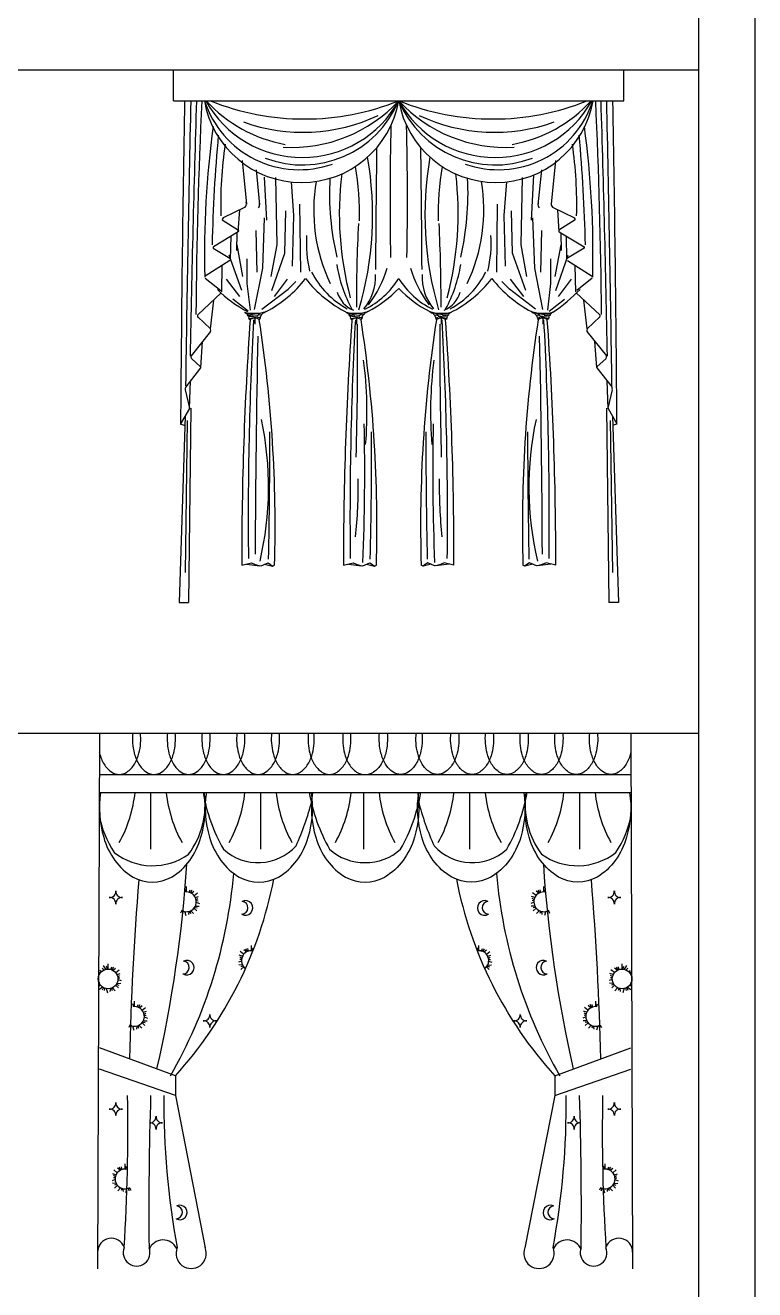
# Model space of a CAD drawing. Header units: inches. Extents: x 8.9 to 51.4, y 16 to 40.8.
# Drawn here: x 46.96 to 51.36, y 20.96 to 28.59 of the extents above; entities that cross this region are included whole.
import ezdxf

# ---------------------------------------------------------------- set-up
doc = ezdxf.new("R2010")
doc.units = ezdxf.units.IN
doc.header["$MEASUREMENT"] = 0
for name, color, linetype in [('02', 2, 'Continuous'), ('1', 1, 'Continuous'), ('4', 4, 'Continuous'), ('kadrbm', 4, 'Continuous')]:
    doc.layers.add(name, color=color, linetype=linetype)

# ---------------------------------------------------------------- blocks, each defined once
blk = doc.blocks.new('kadrbm')
at = {"layer": 'kadrbm', "color": 4}
blk.add_lwpolyline([(0, 0), (0, 24.7972), (21, 24.7972), (21, 0), (0, 0)], close=True, dxfattribs=at)
blk.add_lwpolyline([(20.6631, 0.3257), (20.6631, 24.4603), (0.3369, 24.4603), (0.3369, 0.3257), (20.6631, 0.3257)], dxfattribs=at)

msp = doc.modelspace()

# ---------------------------------------------------------------- linework, layer by layer
at = {"layer": '02'}
for p, q in [((47.8532, 28.1321), (47.8532, 28.3179)), ((47.8532, 28.3179), (50.5718, 28.3179)), ((50.5718, 28.1321), (50.5718, 28.3179)), ((47.8532, 28.1321), (50.5718, 28.1321)), ((48.2667, 27.7716), (48.2935, 27.5092)), ((50.1583, 27.7716), (50.1315, 27.5092)), ((48.3513, 27.7162), (48.373, 27.5043)), ((50.0736, 27.7162), (50.052, 27.5043)), ((48.4001, 27.6721), (48.4138, 27.4128)), ((48.4684, 27.6694), (48.4766, 27.2627)), ((48.5628, 27.6429), (48.5777, 27.4401)), ((49.8622, 27.6429), (49.8472, 27.4401)), ((49.9565, 27.6694), (49.9483, 27.2627)), ((50.0255, 27.6843), (50.0112, 27.4128)), ((48.285, 27.49), (48.1523, 27.4256)), ((48.2443, 27.3414), (48.2526, 27.4743)), ((48.5258, 27.2135), (48.5313, 27.4674)), ((48.6215, 27.0989), (48.616, 27.5083)), ((49.8035, 27.0989), (49.809, 27.5083)), ((49.8992, 27.2135), (49.8937, 27.4674)), ((50.14, 27.49), (50.2727, 27.4256)), ((50.1807, 27.3414), (50.1724, 27.4743)), ((48.1469, 27.4147), (48.2461, 27.351)), ((48.3919, 27.1234), (48.4028, 27.4264)), ((48.5777, 27.4401), (48.5695, 27.1344)), ((49.8472, 27.4401), (49.8554, 27.1344)), ((50.0331, 27.1234), (50.0221, 27.4264)), ((50.2781, 27.4147), (50.1789, 27.351)), ((48.2443, 27.3414), (48.0937, 27.2509)), ((48.1973, 27.1755), (48.2011, 27.3154)), ((48.2347, 27.3356), (48.2326, 27.2285)), ((48.3509, 27.35), (48.3564, 27.0989)), ((50.074, 27.35), (50.0686, 27.0989)), ((50.1807, 27.3414), (50.3313, 27.2509)), ((50.1903, 27.3356), (50.1924, 27.2285)), ((50.2277, 27.1755), (50.2239, 27.3154)), ((48.093, 27.2424), (48.1935, 27.182)), ((48.2347, 27.2627), (48.2702, 27.0716)), ((48.4766, 27.2627), (48.4411, 27.0716)), ((49.9483, 27.2627), (49.9839, 27.0716)), ((50.1903, 27.2627), (50.1547, 27.0716)), ((50.332, 27.2424), (50.2314, 27.182)), ((48.1938, 27.1686), (48.0451, 27.074)), ((48.2648, 26.987), (48.1899, 27.2011)), ((48.2963, 27.178), (48.2963, 27.0306)), ((48.4466, 26.987), (48.5258, 27.2135)), ((49.9784, 26.987), (49.8992, 27.2135)), ((50.1287, 27.178), (50.1287, 27.0306)), ((50.1602, 26.987), (50.2351, 27.2011)), ((50.2311, 27.1686), (50.3799, 27.074)), ((48.1441, 26.9802), (48.1477, 27.1393)), ((48.3427, 26.8723), (48.3919, 27.1234)), ((50.0822, 26.8723), (50.0331, 27.1234)), ((50.2808, 26.9802), (50.2773, 27.1393)), ((48.0452, 27.0629), (48.1387, 26.9885)), ((48.1718, 27.0552), (48.2511, 26.9515)), ((48.2963, 27.0306), (48.3154, 26.8696)), ((48.5395, 27.0552), (48.4602, 26.9515)), ((48.5449, 26.9951), (48.5914, 27.0415)), ((49.88, 26.9951), (49.8336, 27.0415)), ((49.8855, 27.0552), (49.9647, 26.9515)), ((50.1287, 27.0306), (50.1096, 26.8696)), ((50.2531, 27.0552), (50.1739, 26.9515)), ((50.3798, 27.0629), (50.2862, 26.9885)), ((48.1418, 26.9732), (47.9998, 26.8404)), ((48.076, 26.7557), (48.0959, 26.9303)), ((48.3045, 26.8641), (48.2115, 26.9351)), ((48.3864, 26.875), (48.5449, 26.9951)), ((50.0385, 26.875), (49.88, 26.9951)), ((50.1205, 26.8641), (50.2134, 26.9351)), ((50.2832, 26.9732), (50.4251, 26.8404)), ((50.3489, 26.7557), (50.3291, 26.9303)), ((48.2859, 26.8548), (48.2929, 26.8483)), ((48.2929, 26.8483), (48.301, 26.8448)), ((48.3033, 26.8463), (48.3575, 26.8388)), ((48.3751, 26.8494), (48.3624, 26.844)), ((48.3947, 26.8543), (48.3751, 26.8494)), ((48.3904, 26.8483), (48.3889, 26.8451)), ((48.4004, 26.8532), (48.3904, 26.8483)), ((48.4116, 26.8604), (48.4004, 26.8532)), ((48.9001, 26.8548), (48.907, 26.8483)), ((48.907, 26.8483), (48.9151, 26.8448)), ((48.9174, 26.8463), (48.9716, 26.8388)), ((48.9892, 26.8494), (48.9765, 26.844)), ((49.0088, 26.8543), (48.9892, 26.8494)), ((49.0045, 26.8483), (49.0031, 26.8451)), ((49.0146, 26.8532), (49.0045, 26.8483)), ((49.0257, 26.8604), (49.0146, 26.8532)), ((49.3992, 26.8604), (49.4104, 26.8532)), ((49.4104, 26.8532), (49.4205, 26.8483)), ((49.4161, 26.8543), (49.4357, 26.8494)), ((49.4205, 26.8483), (49.4219, 26.8451)), ((49.4357, 26.8494), (49.4484, 26.844)), ((49.5075, 26.8463), (49.4533, 26.8388)), ((49.5179, 26.8483), (49.5099, 26.8448)), ((49.5249, 26.8548), (49.5179, 26.8483)), ((50.0134, 26.8604), (50.0245, 26.8532)), ((50.0245, 26.8532), (50.0346, 26.8483)), ((50.0303, 26.8543), (50.0499, 26.8494)), ((50.0346, 26.8483), (50.0361, 26.8451)), ((50.0499, 26.8494), (50.0626, 26.844)), ((50.1217, 26.8463), (50.0675, 26.8388)), ((50.1321, 26.8483), (50.124, 26.8448)), ((50.1427, 26.8566), (50.1321, 26.8483)), ((47.9992, 26.8282), (48.076, 26.7557)), ((48.301, 26.8448), (48.2975, 26.8391)), ((48.2975, 26.8391), (48.3082, 26.8324)), ((48.301, 26.8393), (48.3341, 26.8359)), ((48.3073, 26.8275), (48.3059, 26.8238)), ((48.3059, 26.8238), (48.3096, 26.8195)), ((48.3082, 26.8324), (48.3073, 26.8275)), ((48.3096, 26.8195), (48.3085, 26.8146)), ((48.3085, 26.8146), (48.316, 26.8119)), ((48.3096, 26.8195), (48.3307, 26.8226)), ((48.3148, 26.8331), (48.3612, 26.8298)), ((48.3307, 26.8226), (48.3526, 26.8232)), ((48.3433, 26.816), (48.3433, 26.7857)), ((48.3647, 26.8391), (48.3592, 26.835)), ((48.3644, 26.8249), (48.3601, 26.8258)), ((48.3751, 26.8229), (48.3644, 26.8249)), ((48.3826, 26.8408), (48.3647, 26.8391)), ((48.3771, 26.8235), (48.3699, 26.8123)), ((48.3806, 26.833), (48.3756, 26.8287)), ((48.3756, 26.8287), (48.3771, 26.8235)), ((48.3849, 26.8408), (48.3797, 26.8368)), ((48.3797, 26.8368), (48.3806, 26.833)), ((48.3889, 26.8451), (48.3849, 26.8408)), ((48.9151, 26.8448), (48.9117, 26.8391)), ((48.9117, 26.8391), (48.9223, 26.8324)), ((48.9151, 26.8393), (48.9483, 26.8359)), ((48.9215, 26.8275), (48.92, 26.8238)), ((48.92, 26.8238), (48.9238, 26.8195)), ((48.9223, 26.8324), (48.9215, 26.8275)), ((48.9238, 26.8195), (48.9226, 26.8146)), ((48.9226, 26.8146), (48.9302, 26.8119)), ((48.9238, 26.8195), (48.9448, 26.8226)), ((48.9289, 26.8331), (48.9754, 26.8298)), ((48.9448, 26.8226), (48.9667, 26.8232)), ((48.9575, 26.816), (48.9575, 26.7857)), ((48.9788, 26.8391), (48.9734, 26.835)), ((48.9786, 26.8249), (48.9742, 26.8258)), ((48.9892, 26.8229), (48.9786, 26.8249)), ((48.9967, 26.8408), (48.9788, 26.8391)), ((48.9912, 26.8235), (48.9841, 26.8123)), ((48.9947, 26.833), (48.9898, 26.8287)), ((48.9898, 26.8287), (48.9912, 26.8235)), ((48.999, 26.8408), (48.9938, 26.8368)), ((48.9938, 26.8368), (48.9947, 26.833)), ((49.0031, 26.8451), (48.999, 26.8408)), ((49.4219, 26.8451), (49.4259, 26.8408)), ((49.4259, 26.8408), (49.4311, 26.8368)), ((49.4282, 26.8408), (49.4461, 26.8391)), ((49.4311, 26.8368), (49.4303, 26.833)), ((49.4303, 26.833), (49.4352, 26.8287)), ((49.4352, 26.8287), (49.4337, 26.8235)), ((49.4337, 26.8235), (49.4409, 26.8123)), ((49.4357, 26.8229), (49.4464, 26.8249)), ((49.4461, 26.8391), (49.4516, 26.835)), ((49.4464, 26.8249), (49.4507, 26.8258)), ((49.496, 26.8331), (49.4496, 26.8298)), ((49.4802, 26.8226), (49.4582, 26.8232)), ((49.4675, 26.816), (49.4675, 26.7857)), ((49.5099, 26.8393), (49.4767, 26.8359)), ((49.5012, 26.8195), (49.4802, 26.8226)), ((49.5024, 26.8146), (49.4948, 26.8119)), ((49.505, 26.8238), (49.5012, 26.8195)), ((49.5012, 26.8195), (49.5024, 26.8146)), ((49.5133, 26.8391), (49.5026, 26.8324)), ((49.5026, 26.8324), (49.5035, 26.8275)), ((49.5035, 26.8275), (49.505, 26.8238)), ((49.5099, 26.8448), (49.5133, 26.8391)), ((50.0361, 26.8451), (50.0401, 26.8408)), ((50.0401, 26.8408), (50.0453, 26.8368)), ((50.0424, 26.8408), (50.0603, 26.8391)), ((50.0453, 26.8368), (50.0444, 26.833)), ((50.0444, 26.833), (50.0493, 26.8287)), ((50.0493, 26.8287), (50.0479, 26.8235)), ((50.0479, 26.8235), (50.055, 26.8123)), ((50.0499, 26.8229), (50.0606, 26.8249)), ((50.0603, 26.8391), (50.0658, 26.835)), ((50.0606, 26.8249), (50.0649, 26.8258)), ((50.1102, 26.8331), (50.0637, 26.8298)), ((50.0943, 26.8226), (50.0724, 26.8232)), ((50.0816, 26.816), (50.0816, 26.7857)), ((50.124, 26.8393), (50.0908, 26.8359)), ((50.1154, 26.8195), (50.0943, 26.8226)), ((50.1165, 26.8146), (50.1089, 26.8119)), ((50.1191, 26.8238), (50.1154, 26.8195)), ((50.1154, 26.8195), (50.1165, 26.8146)), ((50.1275, 26.8391), (50.1168, 26.8324)), ((50.1168, 26.8324), (50.1177, 26.8275)), ((50.1177, 26.8275), (50.1191, 26.8238)), ((50.124, 26.8448), (50.1275, 26.8391)), ((50.4258, 26.8282), (50.3489, 26.7557)), ((48.0768, 26.7401), (47.959, 26.593)), ((50.3481, 26.7401), (50.466, 26.593)), ((48.0177, 26.5231), (48.0285, 26.6797)), ((50.4073, 26.5231), (50.3965, 26.6797)), ((47.9608, 26.5786), (48.017, 26.5283)), ((50.4641, 26.5786), (50.408, 26.5283)), ((48.0169, 26.5208), (47.9269, 26.4065)), ((50.4081, 26.5208), (50.4981, 26.4065)), ((47.9492, 26.2755), (47.9553, 26.4426)), ((50.4758, 26.2755), (50.4696, 26.4426)), ((47.9239, 26.3882), (47.9498, 26.2786)), ((50.501, 26.3882), (50.4752, 26.2786)), ((47.9492, 26.2755), (47.8959, 26.1831)), ((47.9586, 26.2786), (47.9446, 25.1066)), ((50.4664, 26.2786), (50.4804, 25.1066)), ((50.4758, 26.2755), (50.529, 26.1831)), ((47.9226, 26.2293), (47.8864, 25.1066)), ((47.897, 26.1816), (47.9178, 26.1762)), ((47.9358, 26.2043), (47.9232, 25.2862)), ((50.4892, 26.2043), (50.5018, 25.2862)), ((50.5024, 26.2293), (50.5386, 25.1066)), ((50.528, 26.1816), (50.5072, 26.1762)), ((48.265, 25.3317), (48.3237, 25.3442)), ((48.2944, 25.3379), (48.3745, 25.3277)), ((48.3237, 25.3442), (48.3465, 25.3346)), ((48.3465, 25.3346), (48.3672, 25.3284)), ((48.3672, 25.3284), (48.3817, 25.327)), ((48.3817, 25.327), (48.4239, 25.3456)), ((48.4028, 25.3363), (48.4515, 25.3256)), ((48.4239, 25.3456), (48.4391, 25.336)), ((48.4391, 25.336), (48.4515, 25.3256)), ((48.4515, 25.3256), (48.4631, 25.3317)), ((48.8792, 25.3317), (48.9379, 25.3442)), ((48.9085, 25.3379), (48.9886, 25.3277)), ((48.9379, 25.3442), (48.9607, 25.3346)), ((48.9607, 25.3346), (48.9814, 25.3284)), ((48.9814, 25.3284), (48.9959, 25.327)), ((48.9959, 25.327), (49.038, 25.3456)), ((49.0169, 25.3363), (49.0656, 25.3256)), ((49.038, 25.3456), (49.0532, 25.336)), ((49.0532, 25.336), (49.0656, 25.3256)), ((49.0656, 25.3256), (49.0773, 25.3317)), ((49.3593, 25.3256), (49.3477, 25.3317)), ((49.408, 25.3363), (49.3593, 25.3256)), ((49.3718, 25.336), (49.3593, 25.3256)), ((49.387, 25.3456), (49.3718, 25.336)), ((49.4291, 25.327), (49.387, 25.3456)), ((49.4436, 25.3284), (49.4291, 25.327)), ((49.5164, 25.3379), (49.4363, 25.3277)), ((49.4643, 25.3346), (49.4436, 25.3284)), ((49.4871, 25.3442), (49.4643, 25.3346)), ((49.5458, 25.3317), (49.4871, 25.3442)), ((49.9735, 25.3256), (49.9618, 25.3317)), ((50.0222, 25.3363), (49.9735, 25.3256)), ((49.9859, 25.336), (49.9735, 25.3256)), ((50.0011, 25.3456), (49.9859, 25.336)), ((50.0432, 25.327), (50.0011, 25.3456)), ((50.0577, 25.3284), (50.0432, 25.327)), ((50.1306, 25.3379), (50.0505, 25.3277)), ((50.0785, 25.3346), (50.0577, 25.3284)), ((50.1013, 25.3442), (50.0785, 25.3346)), ((50.1599, 25.3317), (50.1013, 25.3442)), ((47.8864, 25.1066), (47.9446, 25.1059)), ((50.5386, 25.1066), (50.4804, 25.1059))]:
    msp.add_line(p, q, dxfattribs=at)
for centre, radius, start, end in [((228.1189, 24.9599), 180.2271, 178.991461, 179.611136), ((267.0522, 23.2715), 219.1488, 178.729084, 179.178717), ((170.2674, 24.2868), 122.336, 178.198743, 178.920667), ((82.3708, 26.5504), 34.3834, 177.3633, 179.51071), ((48.626, 28.235), 0.5955, 189.94844, 350.05156), ((48.6121, 28.3161), 0.5999, 197.85974, 289.50332), ((48.63, 28.4565), 0.6667, 209.1109, 330.8891), ((48.6816, 28.7125), 0.8575, 222.59672, 259.62153), ((48.6435, 29.5504), 1.5281, 248.14095, 291.85905), ((48.6303, 28.377), 0.6316, 249.20118, 337.18944), ((48.5657, 28.7339), 0.8834, 266.76578, 317.0656), ((49.8593, 28.7339), 0.8834, 222.9344, 273.23422), ((49.7947, 28.377), 0.6316, 202.81056, 290.79882), ((49.799, 28.235), 0.5955, 189.94844, 350.05156), ((49.7949, 28.4565), 0.6667, 209.1109, 330.8891), ((49.7814, 29.5504), 1.5281, 248.14095, 291.85905), ((49.8129, 28.3161), 0.5999, 250.49668, 342.14026), ((49.7434, 28.7125), 0.8575, 280.37847, 317.40328), ((16.0542, 26.5504), 34.3834, 0.48929, 2.6367), ((-71.8424, 24.2868), 122.336, 1.079333, 1.801257), ((-168.6272, 23.2715), 219.1488, 0.821283, 1.270916), ((-129.694, 24.9599), 180.2271, 0.388864, 1.008539), ((48.6341, 29.0106), 1.0685, 250.35825, 295.19678), ((49.7908, 29.0106), 1.0685, 244.80322, 289.64175), ((53.8525, 27.2041), 5.8122, 172.36435, 181.33078), ((57.36, 27.0729), 9.2757, 174.73131, 178.81794), ((68.6169, 27.5304), 19.457, 178.66951, 181.01228), ((29.8081, 27.5304), 19.457, 358.98772, 1.33049), ((41.065, 27.0729), 9.2757, 1.18206, 5.26869), ((44.5725, 27.2041), 5.8122, 358.66922, 7.63565), ((50.5343, 27.5148), 2.396, 171.47763, 181.85644), ((238.0288, 25.6896), 188.9623, 179.345393, 179.568106), ((-139.6038, 25.6896), 188.9623, 0.431894, 0.654607), ((47.8907, 27.5148), 2.396, 358.14356, 8.52237), ((47.0428, 27.443), 2.0119, 343.50356, 9.99773), ((51.3822, 27.443), 2.0119, 170.00227, 196.49644), ((50.825, 27.4528), 1.9714, 173.06178, 194.9472), ((47.2387, 27.445), 1.7366, 358.76888, 9.64306), ((51.1862, 27.445), 1.7366, 170.35694, 181.23112), ((47.5999, 27.4528), 1.9714, 345.0528, 6.93822), ((49.738, 27.4739), 1.0389, 170.46294, 205.34466), ((50.4872, 27.5724), 1.6926, 176.87342, 193.06827), ((47.9378, 27.5724), 1.6926, 346.93173, 3.12658), ((48.687, 27.4739), 1.0389, 334.65534, 9.53706), ((48.264, 27.5108), 0.0295, 315.23296, 14.84466), ((48.3463, 27.5058), 0.0267, 315.23296, 14.84466), ((50.0787, 27.5058), 0.0267, 165.15534, 224.76704), ((50.161, 27.5108), 0.0295, 165.15534, 224.76704), ((48.1607, 27.4147), 0.0138, 127.73846, 180.06832), ((59.4796, 26.8875), 10.5229, 177.24897, 180.00387), ((38.9453, 26.8875), 10.5229, 359.99613, 2.75103), ((50.2643, 27.4147), 0.0138, 359.93168, 52.26154), ((48.2386, 27.3474), 0.00827, 313.43521, 25.7475), ((49.36, 27.2711), 0.7051, 176.03387, 193.63742), ((49.065, 27.2711), 0.7051, 346.36258, 3.96613), ((50.1863, 27.3474), 0.00827, 154.2525, 226.56479), ((48.0982, 27.2463), 0.00652, 107.35714, 216.10284), ((50.3267, 27.2463), 0.00652, 323.89716, 72.64286), ((49.147, 27.3315), 0.5156, 206.82407, 241.64669), ((49.6735, 27.2759), 0.8453, 188.95986, 208.33357), ((48.7724, 27.0703), 0.2998, 320.03133, 2.55616), ((48.506, 27.3066), 0.6616, 322.29775, 343.89576), ((49.9189, 27.3066), 0.6616, 196.10424, 217.70225), ((49.6525, 27.0703), 0.2998, 177.44384, 219.96867), ((48.7515, 27.2759), 0.8453, 331.66643, 351.04014), ((49.278, 27.3315), 0.5156, 298.35331, 333.17593), ((48.0632, 27.5215), 0.7473, 297.78988, 321.79316), ((49.2376, 27.5215), 0.7473, 218.20684, 243.14716), ((48.7812, 27.3294), 0.5082, 296.53471, 328.06089), ((48.6773, 27.5215), 0.7473, 297.78988, 315.7348), ((49.6437, 27.3294), 0.5082, 211.93911, 243.46529), ((49.7476, 27.5215), 0.7473, 224.2652, 242.21012), ((49.1874, 27.5215), 0.7473, 296.85284, 321.79316), ((50.3618, 27.5215), 0.7473, 218.20684, 242.21012), ((48.6481, 27.5215), 0.7473, 224.87095, 242.21012), ((49.0048, 27.0253), 0.1702, 196.27129, 247.0576), ((49.4201, 27.0253), 0.1702, 292.9424, 343.72871), ((49.5831, 27.6886), 1.0026, 303.92318, 316.17189), ((48.3395, 27.1145), 0.2642, 257.49839, 285.84069), ((48.9536, 27.1145), 0.2642, 257.49839, 285.84069), ((49.4713, 27.1145), 0.2642, 254.15931, 282.50161), ((50.0855, 27.1145), 0.2642, 254.15931, 282.50161), ((48.0068, 26.8339), 0.00955, 137.14749, 236.66347), ((68.8249, 25.3645), 20.5599, 175.96327, 180.09161), ((70.1893, 25.6191), 21.8853, 176.877, 180.64694), ((48.3433, 26.7706), 0.0495, 56.50901, 123.49099), ((48.399, 26.8209), 0.0298, 195.5908, 197.64913), ((40.3799, 25.5695), 8.0867, 358.31448, 8.83727), ((69.439, 25.3645), 20.5599, 175.96327, 180.09161), ((70.8035, 25.6191), 21.8853, 176.877, 180.64694), ((48.9575, 26.7706), 0.0495, 56.50901, 123.49099), ((23.8753, 26.636), 25.0892, 358.50591, 0.34121), ((49.0132, 26.8209), 0.0298, 195.5908, 197.64913), ((40.9941, 25.5695), 8.0867, 358.31448, 8.83727), ((57.4309, 25.5695), 8.0867, 171.16273, 181.68552), ((49.4675, 26.7706), 0.0495, 56.50901, 123.49099), ((49.4118, 26.8209), 0.0298, 342.35087, 344.4092), ((74.5496, 26.636), 25.0892, 179.65879, 181.49409), ((27.6215, 25.6191), 21.8853, 359.35306, 3.123), ((28.9859, 25.3645), 20.5599, 359.90839, 4.03673), ((58.045, 25.5695), 8.0867, 171.16273, 181.68552), ((50.0816, 26.7706), 0.0495, 56.50901, 123.49099), ((50.0259, 26.8209), 0.0298, 342.35087, 344.4092), ((28.2356, 25.6191), 21.8853, 359.35306, 3.123), ((29.6001, 25.3645), 20.5599, 359.90839, 4.03673), ((50.4181, 26.8339), 0.00955, 303.33653, 42.85251), ((48.056, 26.7468), 0.0219, 342.06005, 23.80185), ((122.8726, 25.1046), 74.5275, 178.764152, 179.774578), ((-24.4476, 25.1046), 74.5275, 0.225422, 1.235848), ((50.369, 26.7468), 0.0219, 156.19815, 197.93995), ((47.9808, 26.5885), 0.0223, 168.35452, 206.26793), ((46.6329, 26.2563), 2.3879, 355.24794, 7.48287), ((51.7921, 26.2563), 2.3879, 172.51713, 184.75206), ((50.4442, 26.5885), 0.0223, 333.73207, 11.64548), ((48.0097, 26.5246), 0.00815, 311.79014, 26.55568), ((50.4153, 26.5246), 0.00815, 153.44432, 228.20986), ((47.9522, 26.3929), 0.0287, 151.93531, 189.5202), ((50.4727, 26.3929), 0.0287, 350.4798, 28.06469), ((47.9349, 26.2801), 0.0149, 342.39981, 354.46993), ((50.49, 26.2801), 0.0149, 185.53007, 197.60019), ((47.8974, 26.183), 0.00149, 176.84632, 251.98201), ((46.4635, 25.8016), 1.9634, 346.87902, 11.99635), ((34.5074, 25.9059), 14.4997, 357.79402, 1.09764), ((63.9175, 25.9059), 14.4997, 178.90236, 182.20598), ((51.9615, 25.8016), 1.9634, 168.00365, 193.12098), ((50.5275, 26.183), 0.00149, 288.01799, 3.15368), ((14.1063, 26.1133), 34.3286, 358.75593, 0.03658), ((14.7204, 26.1133), 34.3286, 358.75593, 0.03658), ((83.7046, 26.1133), 34.3286, 179.96342, 181.24407), ((84.3187, 26.1133), 34.3286, 179.96342, 181.24407), ((46.021, 25.8122), 2.9474, 353.94442, 0.785), ((52.404, 25.8122), 2.9474, 179.215, 186.05558)]:
    msp.add_arc(centre, radius, start, end, dxfattribs=at)
at = {"layer": '1'}
for p, q in [((47.406, 24.3179), (47.3954, 21.0867)), ((47.4061, 24.3179), (50.6126, 24.3179)), ((50.6128, 24.3179), (50.6234, 21.0867)), ((47.4061, 24.0687), (50.6126, 24.0687)), ((47.4061, 23.9601), (50.6126, 23.9601)), ((47.7153, 23.9601), (47.7153, 23.618)), ((48.3786, 23.9601), (48.3786, 23.618)), ((48.9994, 23.9601), (48.9994, 23.618)), ((49.6402, 23.9601), (49.6402, 23.618)), ((50.3034, 23.9601), (50.3034, 23.618)), ((47.9272, 23.3582), (47.9212, 23.3771)), ((47.9312, 23.3602), (47.9312, 23.392)), ((47.9481, 23.3562), (47.9531, 23.3731)), ((47.955, 23.355), (47.9653, 23.3714)), ((47.9612, 23.3529), (47.9766, 23.3653)), ((47.9777, 23.3385), (47.9983, 23.355)), ((50.0411, 23.3385), (50.0205, 23.355)), ((50.0576, 23.3529), (50.0421, 23.3653)), ((50.0637, 23.355), (50.0535, 23.3714)), ((50.0707, 23.3562), (50.0657, 23.3731)), ((50.0876, 23.3602), (50.0876, 23.392)), ((50.0916, 23.3582), (50.0975, 23.3771)), ((47.9766, 23.2624), (47.9941, 23.2459)), ((47.9828, 23.2665), (47.9952, 23.2634)), ((47.9859, 23.3262), (48.0044, 23.3323)), ((47.988, 23.3128), (48.0003, 23.321)), ((47.988, 23.2737), (48.0075, 23.2747)), ((47.99, 23.2974), (48.0096, 23.2902)), ((47.9911, 23.3077), (48.0014, 23.3066)), ((50.0287, 23.2974), (50.0092, 23.2902)), ((50.0308, 23.2737), (50.0112, 23.2747)), ((50.0329, 23.3262), (50.0143, 23.3323)), ((50.0277, 23.3077), (50.0174, 23.3066)), ((50.0308, 23.3128), (50.0185, 23.321)), ((50.036, 23.2665), (50.0236, 23.2634)), ((50.0421, 23.2624), (50.0246, 23.2459)), ((47.9033, 23.2479), (47.8964, 23.233)), ((47.9113, 23.2469), (47.9073, 23.23)), ((47.9192, 23.2439), (47.9272, 23.2171)), ((47.9458, 23.2429), (47.9427, 23.2243)), ((47.9509, 23.2439), (47.955, 23.2305)), ((47.9581, 23.247), (47.9746, 23.2295)), ((50.0607, 23.247), (50.0442, 23.2295)), ((50.0679, 23.2439), (50.0637, 23.2305)), ((50.073, 23.2429), (50.0761, 23.2243)), ((50.0995, 23.2439), (50.0916, 23.2171)), ((50.1075, 23.2469), (50.1115, 23.23)), ((50.1154, 23.2479), (50.1224, 23.233)), ((48.3231, 23.0057), (48.3231, 23.0375)), ((49.6957, 23.0057), (49.6957, 23.0375)), ((48.2683, 22.9717), (48.2498, 22.9779)), ((48.2663, 22.9583), (48.2539, 22.9666)), ((48.2766, 22.984), (48.256, 23.0005)), ((48.2931, 22.9985), (48.2776, 23.0108)), ((48.2992, 23.0005), (48.2889, 23.017)), ((48.3062, 23.0018), (48.3012, 23.0187)), ((48.3271, 23.0038), (48.333, 23.0226)), ((49.6917, 23.0038), (49.6858, 23.0226)), ((49.7126, 23.0018), (49.7176, 23.0187)), ((49.7195, 23.0005), (49.7298, 23.017)), ((49.7257, 22.9985), (49.7412, 23.0108)), ((49.7422, 22.984), (49.7628, 23.0005)), ((49.7504, 22.9717), (49.769, 22.9779)), ((49.7525, 22.9583), (49.7648, 22.9666)), ((47.4097, 22.8663), (47.4009, 22.8804)), ((47.4184, 22.8786), (47.4091, 22.8868)), ((47.4375, 22.8852), (47.4236, 22.9011)), ((47.4465, 22.8902), (47.4305, 22.916)), ((47.4544, 22.8932), (47.4485, 22.912)), ((47.4584, 22.8952), (47.4584, 22.927)), ((47.4753, 22.8912), (47.4803, 22.9081)), ((47.4822, 22.8899), (47.4925, 22.9064)), ((47.4884, 22.8879), (47.5039, 22.9002)), ((47.5049, 22.8735), (47.5255, 22.8899)), ((48.2642, 22.9429), (48.2447, 22.9357)), ((48.2663, 22.9192), (48.2467, 22.9203)), ((48.2632, 22.9532), (48.2529, 22.9522)), ((48.2714, 22.912), (48.2591, 22.909)), ((48.2776, 22.9079), (48.2601, 22.8915)), ((49.7412, 22.9079), (49.7587, 22.8915)), ((49.7473, 22.912), (49.7597, 22.909)), ((49.7525, 22.9192), (49.7721, 22.9203)), ((49.7545, 22.9429), (49.7741, 22.9357)), ((49.7556, 22.9532), (49.7659, 22.9522)), ((50.5139, 22.8735), (50.4933, 22.8899)), ((50.5304, 22.8879), (50.5149, 22.9002)), ((50.5365, 22.8899), (50.5262, 22.9064)), ((50.5435, 22.8912), (50.5385, 22.9081)), ((50.5604, 22.8952), (50.5604, 22.927)), ((50.5644, 22.8932), (50.5703, 22.912)), ((50.5723, 22.8902), (50.5882, 22.916)), ((50.5813, 22.8852), (50.5952, 22.9011)), ((50.6004, 22.8786), (50.6096, 22.8868)), ((50.6091, 22.8663), (50.6179, 22.8804)), ((47.4077, 22.8146), (47.4006, 22.8124)), ((47.4077, 22.8067), (47.4006, 22.8027)), ((47.4027, 22.8445), (47.4007, 22.8447)), ((47.4037, 22.8226), (47.4007, 22.8224)), ((47.4077, 22.8604), (47.4008, 22.8661)), ((47.4037, 22.8524), (47.4008, 22.8533)), ((47.5131, 22.8611), (47.5317, 22.8673)), ((47.5152, 22.8477), (47.5275, 22.856)), ((47.5152, 22.8087), (47.5347, 22.8097)), ((47.5172, 22.8323), (47.5368, 22.8251)), ((47.5183, 22.8426), (47.5286, 22.8416)), ((50.5015, 22.8323), (50.482, 22.8251)), ((50.5036, 22.8087), (50.484, 22.8097)), ((50.5057, 22.8611), (50.4871, 22.8673)), ((50.5005, 22.8426), (50.4902, 22.8416)), ((50.5036, 22.8477), (50.4912, 22.856)), ((50.6111, 22.8604), (50.618, 22.8661)), ((50.6111, 22.8146), (50.6181, 22.8124)), ((50.6111, 22.8067), (50.6182, 22.8027)), ((50.6151, 22.8524), (50.618, 22.8533)), ((50.6151, 22.8226), (50.6181, 22.8224)), ((50.6161, 22.8445), (50.618, 22.8447)), ((47.4097, 22.7987), (47.4006, 22.7872)), ((47.4276, 22.7878), (47.4067, 22.7719)), ((47.4305, 22.7828), (47.4236, 22.7679)), ((47.4385, 22.7818), (47.4345, 22.7649)), ((47.4465, 22.7789), (47.4544, 22.752)), ((47.473, 22.7778), (47.4699, 22.7593)), ((47.4781, 22.7788), (47.4822, 22.7655)), ((47.4853, 22.7819), (47.5018, 22.7644)), ((47.5039, 22.7973), (47.5214, 22.7809)), ((47.51, 22.8015), (47.5224, 22.7984)), ((50.5087, 22.8015), (50.4964, 22.7984)), ((50.5149, 22.7973), (50.4974, 22.7809)), ((50.5334, 22.7819), (50.517, 22.7644)), ((50.5407, 22.7788), (50.5365, 22.7655)), ((50.5458, 22.7778), (50.5489, 22.7593)), ((50.5723, 22.7789), (50.5644, 22.752)), ((50.5803, 22.7818), (50.5842, 22.7649)), ((50.5882, 22.7828), (50.5952, 22.7679)), ((50.5912, 22.7878), (50.6121, 22.7719)), ((50.6091, 22.7987), (50.6182, 22.7872)), ((47.6139, 22.667), (47.6079, 22.6859)), ((47.6178, 22.669), (47.6178, 22.7008)), ((47.6348, 22.665), (47.6397, 22.6819)), ((47.6417, 22.6638), (47.652, 22.6802)), ((47.6479, 22.6617), (47.6633, 22.6741)), ((47.6644, 22.6473), (47.6849, 22.6638)), ((50.3544, 22.6473), (50.3338, 22.6638)), ((50.3709, 22.6617), (50.3555, 22.6741)), ((50.3771, 22.6638), (50.3668, 22.6802)), ((50.384, 22.665), (50.379, 22.6819)), ((50.4009, 22.669), (50.4009, 22.7008)), ((50.4049, 22.667), (50.4109, 22.6859)), ((47.6695, 22.5753), (47.6819, 22.5722)), ((47.6726, 22.635), (47.6911, 22.6411)), ((47.6746, 22.6216), (47.687, 22.6298)), ((47.6746, 22.5825), (47.6942, 22.5835)), ((47.6767, 22.6062), (47.6963, 22.599)), ((47.6777, 22.6164), (47.688, 22.6154)), ((50.3421, 22.6062), (50.3225, 22.599)), ((50.3441, 22.5825), (50.3246, 22.5835)), ((50.3462, 22.635), (50.3277, 22.6411)), ((50.341, 22.6164), (50.3307, 22.6154)), ((50.3441, 22.6216), (50.3318, 22.6298)), ((50.3493, 22.5753), (50.3369, 22.5722)), ((47.59, 22.5567), (47.583, 22.5418)), ((47.598, 22.5557), (47.594, 22.5388)), ((47.6059, 22.5527), (47.6139, 22.5259)), ((47.6324, 22.5516), (47.6294, 22.5331)), ((47.6376, 22.5527), (47.6417, 22.5393)), ((47.6448, 22.5558), (47.6613, 22.5383)), ((47.6633, 22.5712), (47.6808, 22.5547)), ((50.3555, 22.5712), (50.338, 22.5547)), ((50.374, 22.5558), (50.3575, 22.5383)), ((50.3812, 22.5527), (50.3771, 22.5393)), ((50.3863, 22.5516), (50.3894, 22.5331)), ((50.4129, 22.5527), (50.4049, 22.5259)), ((50.4208, 22.5557), (50.4248, 22.5388)), ((50.4288, 22.5567), (50.4357, 22.5418)), ((47.8649, 22.251), (47.4061, 22.4204)), ((50.1538, 22.251), (50.6126, 22.4204)), ((47.8649, 22.1314), (47.4061, 22.2908)), ((50.1538, 22.1314), (50.6126, 22.2908)), ((47.8649, 22.251), (47.8649, 22.1314)), ((50.1538, 22.251), (50.1538, 22.1314)), ((47.8649, 22.1314), (48.0445, 21.2144)), ((50.1538, 22.1314), (49.9743, 21.2144)), ((47.5057, 21.6543), (47.4872, 21.6604)), ((47.514, 21.6666), (47.4934, 21.6831)), ((47.5304, 21.681), (47.515, 21.6934)), ((47.5366, 21.6831), (47.5263, 21.6995)), ((47.5436, 21.6843), (47.5386, 21.7012)), ((47.5605, 21.6883), (47.5605, 21.7201)), ((47.5644, 21.6863), (47.5704, 21.7052)), ((50.4543, 21.6863), (50.4484, 21.7052)), ((50.4583, 21.6883), (50.4583, 21.7201)), ((50.4752, 21.6843), (50.4802, 21.7012)), ((50.4822, 21.6831), (50.4925, 21.6995)), ((50.4883, 21.681), (50.5038, 21.6934)), ((50.5048, 21.6666), (50.5254, 21.6831)), ((50.513, 21.6543), (50.5316, 21.6604)), ((47.5016, 21.6255), (47.4821, 21.6183)), ((47.5037, 21.6018), (47.4841, 21.6028)), ((47.5006, 21.6358), (47.4903, 21.6347)), ((47.5037, 21.6409), (47.4913, 21.6491)), ((47.5088, 21.5946), (47.4965, 21.5915)), ((47.515, 21.5905), (47.4975, 21.574)), ((50.5038, 21.5905), (50.5213, 21.574)), ((50.51, 21.5946), (50.5223, 21.5915)), ((50.5151, 21.6409), (50.5275, 21.6491)), ((50.5151, 21.6018), (50.5347, 21.6028)), ((50.5172, 21.6255), (50.5367, 21.6183)), ((50.5182, 21.6358), (50.5285, 21.6347)), ((47.5335, 21.5751), (47.5171, 21.5576)), ((47.5407, 21.572), (47.5366, 21.5586)), ((47.5459, 21.571), (47.549, 21.5524)), ((47.5724, 21.572), (47.5644, 21.5452)), ((47.5804, 21.575), (47.5843, 21.5581)), ((47.5883, 21.576), (47.5953, 21.5611)), ((50.4305, 21.576), (50.4235, 21.5611)), ((50.4384, 21.575), (50.4344, 21.5581)), ((50.4464, 21.572), (50.4543, 21.5452)), ((50.4729, 21.571), (50.4698, 21.5524)), ((50.478, 21.572), (50.4822, 21.5586)), ((50.4852, 21.5751), (50.5017, 21.5576))]:
    msp.add_line(p, q, dxfattribs=at)
for points in [[(47.5716, 24.0829, 0.106996), (47.6175, 24.1315, 0.07478), (47.6449, 24.1972, 0.086354), (47.6538, 24.3179, 0.07478)], [(47.6073, 24.3179, 0.086354), (47.6162, 24.1972, 0.07478), (47.6436, 24.1315, 0.106996), (47.6895, 24.0829, 0.309503), (47.781, 24.0829)], [(47.781, 24.0829, 0.106996), (47.827, 24.1315, 0.07478), (47.8543, 24.1972, 0.086354), (47.8632, 24.3179, 0.07478)], [(47.8168, 24.3179, 0.086354), (47.8257, 24.1972, 0.07478), (47.853, 24.1315, 0.106996), (47.899, 24.0829, 0.309503), (47.9904, 24.0829)], [(47.9904, 24.0829, 0.106996), (48.0364, 24.1315, 0.07478), (48.0638, 24.1972, 0.086354), (48.0726, 24.3179, 0.07478)], [(48.0262, 24.3179, 0.086354), (48.0351, 24.1972, 0.07478), (48.0625, 24.1315, 0.106996), (48.1084, 24.0829, 0.309503), (48.1999, 24.0829)], [(48.1999, 24.0829, 0.106996), (48.2458, 24.1315, 0.07478), (48.2732, 24.1972, 0.086354), (48.2821, 24.3179, 0.07478)], [(48.2357, 24.3179, 0.086354), (48.2445, 24.1972, 0.07478), (48.2719, 24.1315, 0.106996), (48.3179, 24.0829, 0.309503), (48.4093, 24.0829)], [(48.4093, 24.0829, 0.106996), (48.4553, 24.1315, 0.07478), (48.4827, 24.1972, 0.086354), (48.4915, 24.3179, 0.07478)], [(48.4451, 24.3179, 0.086354), (48.454, 24.1972, 0.07478), (48.4814, 24.1315, 0.106996), (48.5273, 24.0829, 0.309503), (48.6188, 24.0829)], [(48.6188, 24.0829, 0.106996), (48.6647, 24.1315, 0.07478), (48.6921, 24.1972, 0.086354), (48.701, 24.3179, 0.07478)], [(48.6666, 24.3179, 0.086354), (48.6754, 24.1972, 0.07478), (48.7028, 24.1315, 0.106996), (48.7488, 24.0829, 0.309503), (48.8402, 24.0829)], [(48.8402, 24.0829, 0.106996), (48.8862, 24.1315, 0.07478), (48.9136, 24.1972, 0.086354), (48.9224, 24.3179, 0.07478)], [(48.876, 24.3179, 0.086354), (48.8849, 24.1972, 0.07478), (48.9123, 24.1315, 0.106996), (48.9582, 24.0829, 0.16846), (49.0094, 24.0689)], [(49.1428, 24.3179, -0.086354), (49.1339, 24.1972, -0.07478), (49.1065, 24.1315, -0.106996), (49.0606, 24.0829, -0.151213)], [(49.27, 24.0829, -0.309503), (49.1785, 24.0829, -0.106996), (49.1326, 24.1315, -0.07478), (49.1052, 24.1972, -0.086354), (49.0963, 24.3179, -0.07478)], [(49.3522, 24.3179, -0.086354), (49.3433, 24.1972, -0.07478), (49.316, 24.1315, -0.106996), (49.27, 24.0829, -0.151213)], [(49.4915, 24.0829, -0.309503), (49.4, 24.0829, -0.106996), (49.354, 24.1315, -0.07478), (49.3267, 24.1972, -0.086354), (49.3178, 24.3179, -0.07478)], [(49.5737, 24.3179, -0.086354), (49.5648, 24.1972, -0.07478), (49.5374, 24.1315, -0.106996), (49.4915, 24.0829, -0.151213)], [(49.7009, 24.0829, -0.309503), (49.6094, 24.0829, -0.106996), (49.5635, 24.1315, -0.07478), (49.5361, 24.1972, -0.086354), (49.5272, 24.3179, -0.07478)], [(49.7831, 24.3179, -0.086354), (49.7742, 24.1972, -0.07478), (49.7469, 24.1315, -0.106996), (49.7009, 24.0829, -0.151213)], [(49.9103, 24.0829, -0.309503), (49.8189, 24.0829, -0.106996), (49.7729, 24.1315, -0.07478), (49.7455, 24.1972, -0.086354), (49.7367, 24.3179, -0.07478)], [(49.9925, 24.3179, -0.086354), (49.9837, 24.1972, -0.07478), (49.9563, 24.1315, -0.106996), (49.9103, 24.0829, -0.151213)], [(50.1198, 24.0829, -0.309503), (50.0283, 24.0829, -0.106996), (49.9824, 24.1315, -0.07478), (49.955, 24.1972, -0.086354), (49.9461, 24.3179, -0.07478)], [(50.202, 24.3179, -0.086354), (50.1931, 24.1972, -0.07478), (50.1657, 24.1315, -0.106996), (50.1198, 24.0829, -0.151213)], [(50.3292, 24.0829, -0.309503), (50.2378, 24.0829, -0.106996), (50.1918, 24.1315, -0.07478), (50.1644, 24.1972, -0.086354), (50.1556, 24.3179, -0.07478)], [(50.4114, 24.3179, -0.086354), (50.4026, 24.1972, -0.07478), (50.3752, 24.1315, -0.106996), (50.3292, 24.0829, -0.151213)], [(50.5387, 24.0829, -0.309503), (50.4472, 24.0829, -0.106996), (50.4013, 24.1315, -0.07478), (50.3739, 24.1972, -0.086354), (50.365, 24.3179, -0.07478)], [(47.4056, 24.2019, 0.003433), (47.4068, 24.1972, 0.07478), (47.4341, 24.1315, 0.106996), (47.4801, 24.0829, 0.309503), (47.5716, 24.0829)], [(50.6132, 24.2019, -0.003433), (50.612, 24.1972, -0.07478), (50.5846, 24.1315, -0.106996), (50.5387, 24.0829, -0.151213)], [(47.4131, 23.9601, 0.109234), (47.4318, 23.6896)], [(47.4318, 23.6896, 0.083148), (47.4996, 23.55, 0.106698), (47.6093, 23.45, 0.269853), (47.8413, 23.45, 0.106698), (47.951, 23.55, 0.083148), (48.0188, 23.6896, 0.109234), (48.0375, 23.9601, 0.037161)], [(48.0515, 23.9601, 0.110895), (48.0704, 23.6898)], [(48.0704, 23.6898, 0.083931), (48.1394, 23.55, 0.106539), (48.2504, 23.4501, 0.266254), (48.4868, 23.4501, 0.106539), (48.5978, 23.55, 0.083931), (48.6668, 23.6898, 0.110895), (48.6857, 23.9601, 0.037745)], [(48.6923, 23.9601, 0.110895), (48.7112, 23.6898)], [(49.3265, 23.9601, -0.110895), (49.3075, 23.6898, -0.083931), (49.2386, 23.55, -0.106539), (49.1276, 23.4501, -0.130848)], [(49.9673, 23.9601, -0.110895), (49.9483, 23.6898, -0.083931), (49.8794, 23.55, -0.106539), (49.7684, 23.4501, -0.266254), (49.532, 23.4501, -0.106539), (49.421, 23.55, -0.083931), (49.352, 23.6898, -0.110895), (49.3331, 23.9601, -0.037745)], [(50.6057, 23.9601, -0.109234), (50.587, 23.6896, -0.083148), (50.5192, 23.55, -0.106698), (50.4095, 23.45, -0.269853), (50.1774, 23.45, -0.106698), (50.0678, 23.55, -0.083148), (50, 23.6896, -0.109234), (49.9812, 23.9601, -0.037161)], [(48.7112, 23.6898, 0.083931), (48.7802, 23.55, 0.106539), (48.8912, 23.4501, 0.266254), (49.1276, 23.4501)]]:
    msp.add_lwpolyline(points, format="xyb", dxfattribs=at)
for centre in [(47.4584, 22.8355), (50.5604, 22.8355)]:
    msp.add_circle(centre, 0.0596, dxfattribs=at)
for centre, radius, start, end in [((49.0148, 24.1497), 0.0809, 266.14592, 304.39489), ((46.8305, 24.0435), 0.7951, 330.98869, 353.98479), ((48.6001, 24.0435), 0.7951, 186.01521, 209.01131), ((47.5425, 23.8874), 0.5013, 323.34109, 8.34151), ((49.0878, 24.1451), 1.0722, 189.93094, 209.44482), ((47.4937, 24.0435), 0.7951, 330.98869, 353.98479), ((49.2634, 24.0435), 0.7951, 186.01521, 209.01131), ((49.7286, 24.1451), 1.0722, 189.93094, 209.44482), ((48.1345, 24.0435), 0.7951, 330.98869, 353.98479), ((49.8842, 24.0435), 0.7951, 186.01521, 209.01131), ((48.2901, 24.1451), 1.0722, 330.55518, 350.06906), ((48.7554, 24.0435), 0.7951, 330.98869, 353.98479), ((50.525, 24.0435), 0.7951, 186.01521, 209.01131), ((48.9309, 24.1451), 1.0722, 330.55518, 350.06906), ((50.4762, 23.8874), 0.5013, 171.65849, 216.65891), ((49.4186, 24.0435), 0.7951, 330.98869, 353.98479), ((51.1883, 24.0435), 0.7951, 186.01521, 209.01131), ((47.0639, 24.3265), 1.677, 335.75679, 345.53715), ((50.9549, 24.3265), 1.677, 194.46285, 204.24321), ((47.9792, 23.9254), 0.5837, 190.02245, 214.11457), ((50.0396, 23.9254), 0.5837, 325.88543, 349.97755), ((47.727, 23.8921), 0.3739, 231.84039, 305.61527), ((48.3636, 23.8476), 0.3108, 227.62786, 317.57376), ((49.0044, 23.8476), 0.3108, 227.62786, 270.91993), ((49.0144, 23.8476), 0.3108, 269.08007, 312.37214), ((49.6552, 23.8476), 0.3108, 222.42624, 312.37214), ((50.2918, 23.8921), 0.3739, 234.38473, 308.15961), ((40.1596, 24.0326), 7.7904, 347.09099, 356.28321), ((57.8592, 24.0326), 7.7904, 183.71679, 192.90901), ((66.204, 21.9258), 18.6215, 175.35554, 178.68397), ((45.2576, 23.7267), 2.97, 330.20608, 355.08239), ((46.035, 23.9084), 2.4689, 317.83229, 348.97646), ((51.9838, 23.9084), 2.4689, 191.02354, 222.16771), ((52.7612, 23.7267), 2.97, 184.91761, 209.79392), ((31.8148, 21.9258), 18.6215, 1.31603, 4.64446), ((47.4682, 23.3635), 0.0372, 266.08439, 3.87495), ((47.5424, 23.3635), 0.0372, 176.12505, 273.91561), ((47.9312, 23.3006), 0.0596, 239.69419, 98.50345), ((50.0876, 23.3006), 0.0596, 81.49655, 300.30581), ((50.4763, 23.3635), 0.0372, 266.08439, 3.87495), ((50.5506, 23.3635), 0.0372, 176.12505, 273.91561), ((47.4682, 23.2893), 0.0372, 356.12505, 93.91561), ((47.5424, 23.2893), 0.0372, 86.08439, 183.87495), ((48.2878, 23.2638), 0.0439, 238.80874, 115.98248), ((48.2642, 23.2649), 0.0386, 271.26119, 83.53003), ((49.731, 23.2638), 0.0439, 64.01752, 301.19126), ((49.7546, 23.2649), 0.0386, 96.46997, 268.73881), ((50.4764, 23.2893), 0.0372, 356.12505, 93.91561), ((50.5506, 23.2893), 0.0372, 86.08439, 183.87495), ((48.3231, 22.9461), 0.0596, 81.49655, 233.66177), ((49.6957, 22.9461), 0.0596, 306.33823, 98.50345), ((47.9331, 22.9034), 0.0439, 238.80874, 115.98248), ((47.9095, 22.9045), 0.0386, 271.26119, 83.53003), ((50.0857, 22.9034), 0.0439, 64.01752, 301.19126), ((50.1093, 22.9045), 0.0386, 96.46997, 268.73881), ((47.6178, 22.6093), 0.0596, 239.69419, 98.50345), ((50.4009, 22.6093), 0.0596, 81.49655, 300.30581), ((48.0357, 22.6192), 0.0372, 266.08439, 3.87495), ((48.0357, 22.5449), 0.0372, 356.12505, 93.91561), ((48.1099, 22.5449), 0.0372, 86.08439, 183.87495), ((48.11, 22.6192), 0.0372, 176.12505, 273.91561), ((49.9088, 22.6192), 0.0372, 266.08439, 3.87495), ((49.9088, 22.5449), 0.0372, 356.12505, 93.91561), ((49.9831, 22.6192), 0.0372, 176.12505, 273.91561), ((49.983, 22.5449), 0.0372, 86.08439, 183.87495), ((36.5698, 21.9121), 11.0081, 356.36624, 1.14135), ((69.244, 21.4387), 21.5398, 178.15713, 180.59652), ((52.7007, 22.0963), 4.9057, 179.59029, 190.35587), ((45.318, 22.0963), 4.9057, 349.64413, 0.40971), ((28.7748, 21.4387), 21.5398, 359.40348, 1.84287), ((61.4489, 21.9121), 11.0081, 178.85865, 183.63376), ((47.4682, 22.0875), 0.0372, 266.08439, 3.87495), ((47.4682, 22.0132), 0.0372, 356.12505, 93.91561), ((47.5424, 22.0875), 0.0372, 176.12505, 273.91561), ((47.5424, 22.0132), 0.0372, 86.08439, 183.87495), ((50.4763, 22.0875), 0.0372, 266.08439, 3.87495), ((50.4764, 22.0132), 0.0372, 356.12505, 93.91561), ((50.5506, 22.0132), 0.0372, 86.08439, 183.87495), ((50.5506, 22.0875), 0.0372, 176.12505, 273.91561), ((47.7106, 22.0048), 0.0372, 266.08439, 3.87495), ((47.7106, 21.9305), 0.0372, 356.12505, 93.91561), ((47.7848, 22.0048), 0.0372, 176.12505, 273.91561), ((47.7848, 21.9305), 0.0372, 86.08439, 183.87495), ((50.2339, 22.0048), 0.0372, 266.08439, 3.87495), ((50.234, 21.9305), 0.0372, 356.12505, 93.91561), ((50.3082, 22.0048), 0.0372, 176.12505, 273.91561), ((50.3082, 21.9305), 0.0372, 86.08439, 183.87495), ((47.5605, 21.6287), 0.0596, 81.49655, 300.30581), ((50.4583, 21.6287), 0.0596, 239.69419, 98.50345), ((47.8917, 21.4265), 0.0439, 238.80874, 115.98248), ((47.8681, 21.4276), 0.0386, 271.26119, 83.53003), ((50.1271, 21.4265), 0.0439, 64.01752, 301.19126), ((50.1507, 21.4276), 0.0386, 96.46997, 268.73881), ((47.4785, 21.1874), 0.0833, 20.38216, 180), ((47.6306, 21.1842), 0.0807, 158.02463, 21.97537), ((47.7901, 21.1693), 0.0914, 25.35549, 157.83601), ((47.9597, 21.1802), 0.0914, 158.02463, 21.97537), ((50.0591, 21.1802), 0.0914, 158.02463, 21.97537), ((50.2286, 21.1693), 0.0914, 22.16399, 154.64451), ((50.3882, 21.1842), 0.0807, 158.02463, 21.97537), ((50.5402, 21.1874), 0.0833, 0, 159.61784)]:
    msp.add_arc(centre, radius, start, end, dxfattribs=at)
at = {"layer": '4'}
for p, q in [((30.6976, 28.3179), (51.0238, 28.3179)), ((30.6976, 24.3179), (51.0238, 24.3179))]:
    msp.add_line(p, q, dxfattribs=at)

# ---------------------------------------------------------------- block references
at = {"layer": 'kadrbm'}
msp.add_blockref('kadrbm', (30.3607, 15.9922), dxfattribs=at)

doc.saveas('drawing.dxf')
